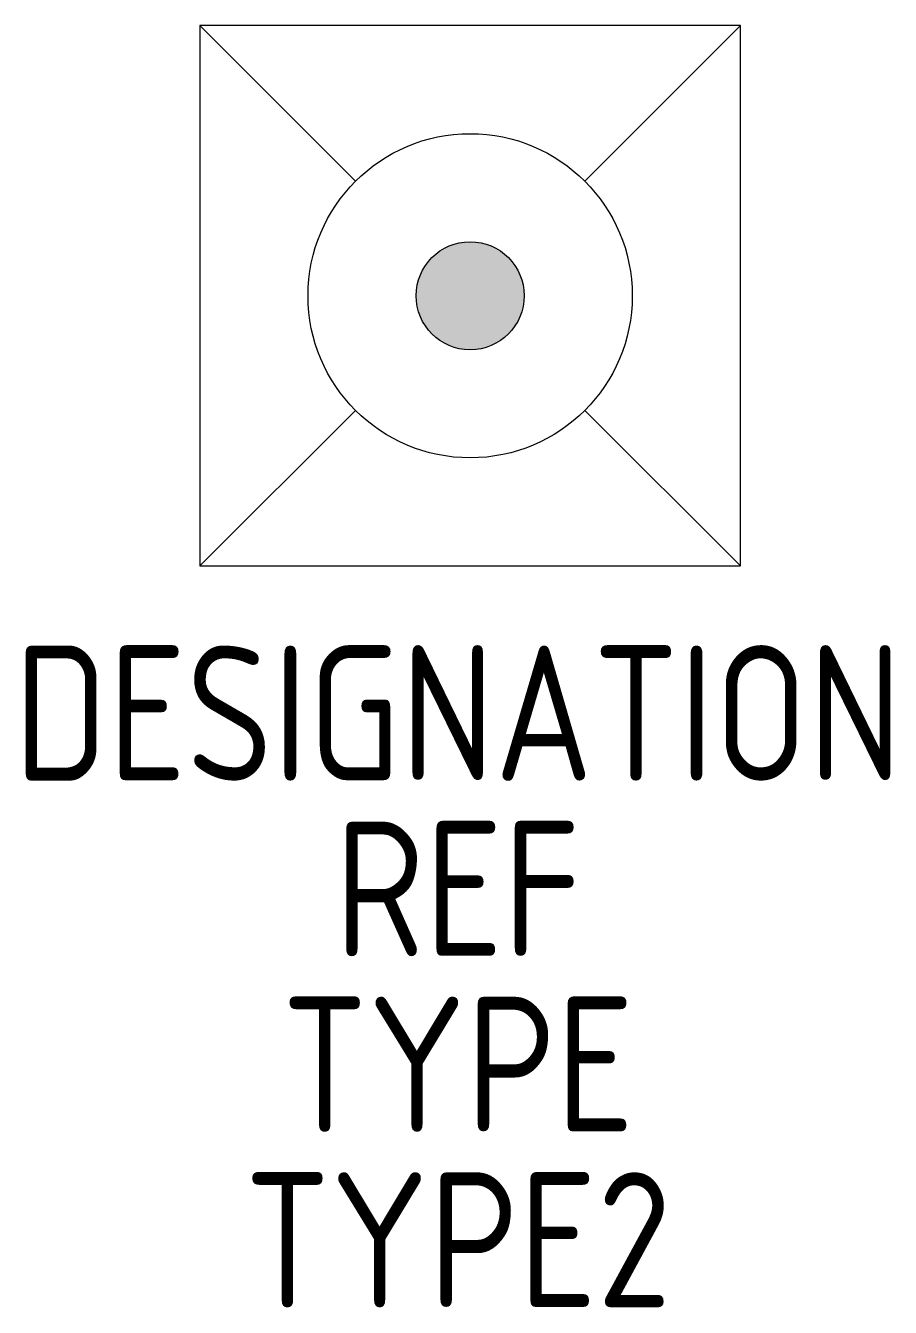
# Model space of a CAD drawing. Header units: millimetres. Extents: x -3.2 to 12.8, y -23.7 to 0.
import ezdxf
from ezdxf.enums import TextEntityAlignment as Align

# ---------------------------------------------------------------- set-up
doc = ezdxf.new("R2010")
doc.units = ezdxf.units.MM
for name, color, linetype in [('SYMB_FIL_FIN', 1, 'Continuous'), ('SYMB_TXT_NOM', 3, 'Continuous'), ('SYMBOLE', 3, 'Continuous')]:
    doc.layers.add(name, color=color, linetype=linetype)
doc.styles.add('NET2_5', font='isocp.shx', dxfattribs={"width": 0.9, "height": 2.5})

msp = doc.modelspace()

# ---------------------------------------------------------------- hatches: boundary and pattern name
at = {"layer": 'SYMB_FIL_FIN'}
h = msp.add_hatch(color=256, dxfattribs=at)
edge = h.paths.add_edge_path()
edge.add_arc((5, -5), 1, 0, 360)

# ---------------------------------------------------------------- linework, layer by layer
for p, q in [((0, 0), (2.879, -2.879)), ((7.121, -2.879), (10, 0)), ((0, -10), (2.879, -7.121)), ((7.121, -7.121), (10, -10))]:
    msp.add_line(p, q, dxfattribs=at)
for radius in [3, 1]:
    msp.add_circle((5, -5), radius, dxfattribs=at)
at = {"layer": 'SYMBOLE'}
msp.add_lwpolyline([(0, -10), (10, -10), (10, 0), (0, 0)], close=True, dxfattribs=at)

# ---------------------------------------------------------------- texts
at = {"layer": 'SYMB_TXT_NOM', "style": 'NET2_5', "width": 0.9, "flags": 8}
for tag, text, p in [('DESIGNATION', 'A?', (4.775, -13.974)), ('REF', '', (4.775, -17.224)), ('TYPE', '', (4.775, -20.474)), ('TYPE2', '', (4.775, -23.724))]:
    msp.add_attdef(tag, text=text, height=2.5, dxfattribs=at).set_placement(p, align=Align.CENTER)

doc.saveas('drawing.dxf')
